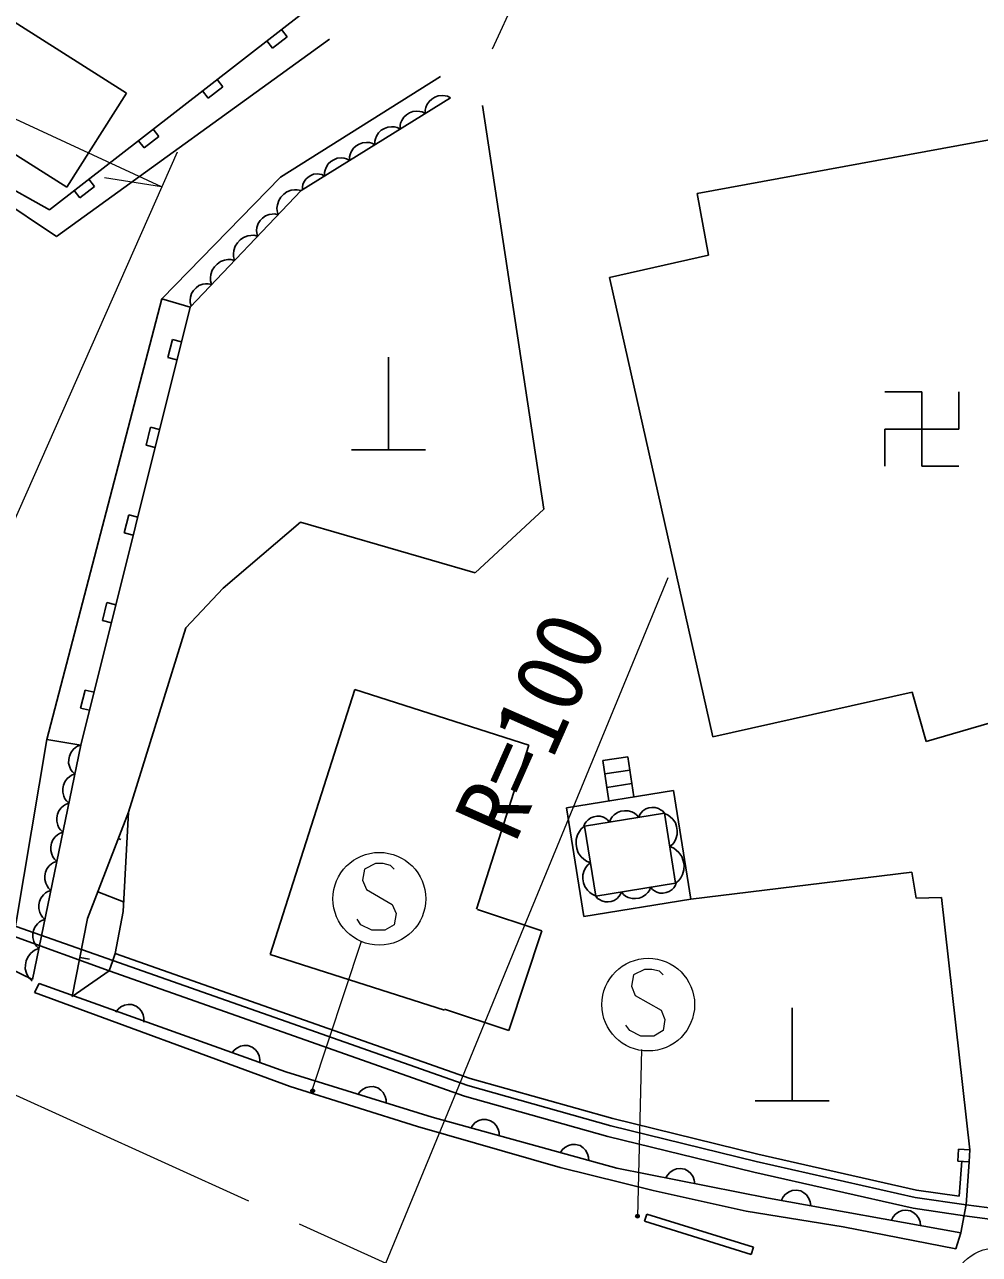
# Model space of a CAD drawing. Units: millimetres, scale not verified. Extents: x 40000 to 680000, y 20000 to 380000.
# Drawn here: x 415829 to 441578, y 286290 to 319450 of the extents above; entities that cross this region are included whole.
import ezdxf
from ezdxf.enums import TextEntityAlignment as Align

# ---------------------------------------------------------------- set-up
doc = ezdxf.new("R2010")
doc.units = ezdxf.units.MM
doc.header["$LTSCALE"] = 1000
doc.linetypes.add('CHAIN', pattern=[18.5, 12, -1.5, 3.5, -1.5])
for name, color, linetype, lineweight in [('M-BGD', 7, 'Continuous', 25), ('M-BGD-RSTR', 7, 'Continuous', 13), ('M-BMK', 2, 'CHAIN', 13), ('M-STR-HTXT', 7, 'Continuous', 13), ('M-STR-STRC', 7, 'Continuous', 25)]:
    doc.layers.add(name, color=color, linetype=linetype, lineweight=lineweight)
doc.styles.add('ＭＳ ゴシック', font='')
doc.styles.get('ＭＳ ゴシック').set_extended_font_data('MS Gothic')

msp = doc.modelspace()

# ---------------------------------------------------------------- linework, layer by layer
at = {"layer": 'M-BGD'}
for p, q in [((418578, 317598), (410404, 322786)), ((408795, 320252), (416970, 315064)), ((416502, 314457), (423422, 319834)), ((424054, 319055), (416685, 313738)), ((422360, 319009), (422513, 318811)), ((422513, 318811), (422908, 319118)), ((422908, 319118), (422754, 319315)), ((422729, 315336), (427049, 318048)), ((420783, 317467), (421178, 317774)), ((421178, 317774), (421024, 317971)), ((411302, 317350), (416502, 314457)), ((416685, 313738), (411302, 317350)), ((416970, 315064), (418578, 317598)), ((420629, 317664), (420783, 317467)), ((427316, 317475), (423285, 314975)), ((426736, 317379), (426679, 317287)), ((426809, 317443), (426736, 317379)), ((426890, 317493), (426809, 317443)), ((426980, 317530), (426890, 317493)), ((427087, 317540), (426980, 317530)), ((427167, 317533), (427087, 317540)), ((427233, 317518), (427167, 317533)), ((427316, 317475), (427233, 317518)), ((426129, 317021), (426056, 316957)), ((426210, 317072), (426129, 317021)), ((426301, 317109), (426210, 317072)), ((426407, 317118), (426301, 317109)), ((426487, 317111), (426407, 317118)), ((426553, 317096), (426487, 317111)), ((426636, 317053), (426553, 317096)), ((426650, 317213), (426635, 317147)), ((426635, 317147), (426636, 317053)), ((426679, 317287), (426650, 317213)), ((429836, 306385), (428178, 317267)), ((425621, 316687), (425531, 316650)), ((425728, 316697), (425621, 316687)), ((425807, 316690), (425728, 316697)), ((425873, 316674), (425807, 316690)), ((425970, 316791), (425955, 316725)), ((425955, 316725), (425956, 316632)), ((425999, 316865), (425970, 316791)), ((426056, 316957), (425999, 316865)), ((443735, 316696), (433967, 314892)), ((419053, 316123), (419448, 316429)), ((419448, 316429), (419294, 316627)), ((425291, 316369), (425275, 316303)), ((425320, 316444), (425291, 316369)), ((425376, 316535), (425320, 316444)), ((425449, 316599), (425376, 316535)), ((425531, 316650), (425449, 316599)), ((425956, 316632), (425873, 316674)), ((418899, 316320), (419053, 316123)), ((424640, 316022), (424611, 315948)), ((424696, 316114), (424640, 316022)), ((424769, 316178), (424696, 316114)), ((424851, 316228), (424769, 316178)), ((424941, 316265), (424851, 316228)), ((425048, 316275), (424941, 316265)), ((425127, 316268), (425048, 316275)), ((425193, 316253), (425127, 316268)), ((425276, 316210), (425193, 316253)), ((425275, 316303), (425276, 316210)), ((424016, 315692), (423960, 315600)), ((424089, 315756), (424016, 315692)), ((424171, 315807), (424089, 315756)), ((424261, 315844), (424171, 315807)), ((424368, 315853), (424261, 315844)), ((424448, 315846), (424368, 315853)), ((424514, 315831), (424448, 315846)), ((424597, 315788), (424514, 315831)), ((424611, 315948), (424595, 315882)), ((424595, 315882), (424597, 315788)), ((423544, 315383), (423473, 315338)), ((423623, 315415), (423544, 315383)), ((423717, 315424), (423623, 315415)), ((423786, 315417), (423717, 315424)), ((423844, 315404), (423786, 315417)), ((423917, 315367), (423844, 315404)), ((423931, 315526), (423915, 315460)), ((423915, 315460), (423917, 315367)), ((423960, 315600), (423931, 315526)), ((417323, 314778), (417718, 315085)), ((417718, 315085), (417564, 315283)), ((419527, 312059), (422729, 315336)), ((423334, 315137), (423321, 315079)), ((423321, 315079), (423322, 314998)), ((423360, 315202), (423334, 315137)), ((423409, 315282), (423360, 315202)), ((423473, 315338), (423409, 315282)), ((417169, 314976), (417323, 314778)), ((423285, 314975), (420291, 311834)), ((422681, 314706), (422645, 314591)), ((422742, 314797), (422681, 314706)), ((422817, 314875), (422742, 314797)), ((422904, 314940), (422817, 314875)), ((423018, 314981), (422904, 314940)), ((423107, 314996), (423018, 314981)), ((423183, 314998), (423107, 314996)), ((423285, 314975), (423183, 314998)), ((433967, 314892), (434273, 313231)), ((422645, 314591), (422635, 314501)), ((422635, 314501), (422637, 314425)), ((422637, 314425), (422664, 314324)), ((422127, 314084), (422095, 313982)), ((422182, 314165), (422127, 314084)), ((422248, 314234), (422182, 314165)), ((422326, 314293), (422248, 314234)), ((422427, 314329), (422326, 314293)), ((422506, 314342), (422427, 314329)), ((422573, 314344), (422506, 314342)), ((422664, 314324), (422573, 314344)), ((421731, 313710), (421644, 313644)), ((421845, 313751), (421731, 313710)), ((421934, 313766), (421845, 313751)), ((422010, 313768), (421934, 313766)), ((422112, 313745), (422010, 313768)), ((422095, 313982), (422086, 313902)), ((422086, 313902), (422088, 313834)), ((422088, 313834), (422112, 313745)), ((421508, 313475), (421472, 313360)), ((421569, 313566), (421508, 313475)), ((421644, 313644), (421569, 313566)), ((421110, 313059), (421023, 312993)), ((421224, 313099), (421110, 313059)), ((421313, 313114), (421224, 313099)), ((421389, 313116), (421313, 313114)), ((421491, 313093), (421389, 313116)), ((421472, 313360), (421462, 313271)), ((421462, 313271), (421464, 313194)), ((421464, 313194), (421491, 313093)), ((434273, 313231), (431606, 312632)), ((420851, 312709), (420841, 312619)), ((420887, 312824), (420851, 312709)), ((420948, 312915), (420887, 312824)), ((421023, 312993), (420948, 312915)), ((420532, 312411), (420454, 312352)), ((420633, 312447), (420532, 312411)), ((420712, 312461), (420633, 312447)), ((420779, 312462), (420712, 312461)), ((420871, 312442), (420779, 312462)), ((420841, 312619), (420843, 312543)), ((420843, 312543), (420871, 312442)), ((431606, 312632), (434389, 300241)), ((416425, 300172), (419527, 312059)), ((420291, 311834), (419527, 312059)), ((420302, 312100), (420292, 312020)), ((420333, 312202), (420302, 312100)), ((420388, 312283), (420333, 312202)), ((420454, 312352), (420388, 312283)), ((420291, 311834), (417347, 300022)), ((420292, 312020), (420294, 311953)), ((420294, 311953), (420319, 311863)), ((419814, 310956), (419693, 310470)), ((420057, 310895), (419814, 310956)), ((419693, 310470), (419936, 310410)), ((425644, 310482), (425644, 307982)), ((439027, 309544), (440027, 309544)), ((440027, 309544), (440027, 307544)), ((441027, 308544), (441027, 309544)), ((419225, 308593), (419105, 308108)), ((419468, 308533), (419225, 308593)), ((439027, 307544), (439027, 308544)), ((439027, 308544), (441027, 308544)), ((419105, 308108), (419347, 308048)), ((424644, 307982), (426644, 307982)), ((440027, 307544), (441027, 307544)), ((418637, 306231), (418516, 305746)), ((418879, 306171), (418637, 306231)), ((427976, 304663), (429836, 306385)), ((418516, 305746), (418758, 305685)), ((421181, 304258), (423267, 306035)), ((423267, 306035), (427976, 304663)), ((420174, 303186), (421181, 304258)), ((418048, 303869), (417927, 303384)), ((418290, 303808), (418048, 303869)), ((417927, 303384), (418169, 303323)), ((418628, 298218), (420174, 303186)), ((417459, 301507), (417338, 301021)), ((417701, 301446), (417459, 301507)), ((424732, 301518), (422453, 294376)), ((429429, 300019), (424732, 301518)), ((434389, 300241), (439761, 301447)), ((439761, 301447), (440145, 300123)), ((440145, 300123), (444062, 301258)), ((417338, 301021), (417581, 300961)), ((415399, 294020), (416425, 300172)), ((417347, 300022), (416425, 300172)), ((417347, 300022), (416045, 293702)), ((417076, 299817), (417041, 299726)), ((417142, 299901), (417076, 299817)), ((417202, 299954), (417142, 299901)), ((417259, 299992), (417202, 299954)), ((417347, 300022), (417259, 299992)), ((428019, 295600), (429429, 300019)), ((417021, 299632), (417017, 299535)), ((417017, 299535), (417045, 299431)), ((417041, 299726), (417021, 299632)), ((431426, 299605), (432095, 299705)), ((431588, 298520), (431426, 299605)), ((432256, 298628), (432095, 299705)), ((416981, 299118), (416914, 299033)), ((417040, 299171), (416981, 299118)), ((417097, 299208), (417040, 299171)), ((417045, 299431), (417079, 299359)), ((417079, 299359), (417117, 299302)), ((417185, 299239), (417097, 299208)), ((417117, 299302), (417185, 299239)), ((431480, 299244), (432149, 299346)), ((416860, 298848), (416856, 298751)), ((416879, 298943), (416860, 298848)), ((416914, 299033), (416879, 298943)), ((430440, 298335), (433327, 298800)), ((431534, 298882), (432203, 298987)), ((433327, 298800), (433800, 295864)), ((416856, 298751), (416884, 298648)), ((416884, 298648), (416918, 298575)), ((416918, 298575), (416955, 298518)), ((417024, 298455), (416936, 298424)), ((416955, 298518), (417024, 298455)), ((416718, 298159), (416698, 298065)), ((416753, 298250), (416718, 298159)), ((416819, 298334), (416753, 298250)), ((416879, 298387), (416819, 298334)), ((416936, 298424), (416879, 298387)), ((417525, 295351), (418628, 298218)), ((418628, 298218), (418484, 295537)), ((430913, 295399), (430440, 298335)), ((430928, 297837), (433083, 298184)), ((431732, 298145), (431676, 298087)), ((431819, 298208), (431732, 298145)), ((431911, 298239), (431819, 298208)), ((432006, 298254), (431911, 298239)), ((432103, 298253), (432006, 298254)), ((432206, 298221), (432103, 298253)), ((432276, 298184), (432206, 298221)), ((432331, 298144), (432276, 298184)), ((432391, 298073), (432331, 298144)), ((432422, 298148), (432391, 298073)), ((432457, 298197), (432422, 298148)), ((432505, 298247), (432457, 298197)), ((432582, 298302), (432505, 298247)), ((432662, 298329), (432582, 298302)), ((432745, 298342), (432662, 298329)), ((432830, 298342), (432745, 298342)), ((432920, 298314), (432830, 298342)), ((432982, 298281), (432920, 298314)), ((433030, 298246), (432982, 298281)), ((433083, 298184), (433030, 298246)), ((433083, 298184), (433386, 296299)), ((433181, 298136), (433084, 298175)), ((433243, 298091), (433181, 298136)), ((416698, 298065), (416695, 297968)), ((416695, 297968), (416722, 297864)), ((416722, 297864), (416756, 297792)), ((416756, 297792), (416794, 297735)), ((430928, 297837), (430839, 297762)), ((430941, 297910), (430910, 297835)), ((431231, 295952), (430928, 297837)), ((430976, 297958), (430941, 297910)), ((431024, 298009), (430976, 297958)), ((431101, 298064), (431024, 298009)), ((431181, 298091), (431101, 298064)), ((431264, 298104), (431181, 298091)), ((431349, 298104), (431264, 298104)), ((431439, 298076), (431349, 298104)), ((431501, 298043), (431439, 298076)), ((431549, 298008), (431501, 298043)), ((431602, 297946), (431549, 298008)), ((431636, 298032), (431602, 297946)), ((431676, 298087), (431636, 298032)), ((433308, 298028), (433243, 298091)), ((433379, 297930), (433308, 298028)), ((433413, 297827), (433379, 297930)), ((433431, 297720), (433413, 297827)), ((416591, 297466), (416556, 297375)), ((416658, 297551), (416591, 297466)), ((416718, 297604), (416658, 297551)), ((416774, 297641), (416718, 297604)), ((416862, 297672), (416774, 297641)), ((416794, 297735), (416862, 297672)), ((418352, 297501), (418422, 297474)), ((430702, 297477), (430701, 297355)), ((430742, 297605), (430702, 297477)), ((430789, 297693), (430742, 297605)), ((430839, 297762), (430789, 297693)), ((433352, 297416), (433394, 297495)), ((433394, 297495), (433430, 297610)), ((433430, 297610), (433431, 297720)), ((416537, 297281), (416533, 297184)), ((416533, 297184), (416561, 297080)), ((416556, 297375), (416537, 297281)), ((430701, 297355), (430720, 297237)), ((430720, 297237), (430759, 297122)), ((430759, 297122), (430838, 297013)), ((433227, 297286), (433307, 297354)), ((433335, 297243), (433227, 297286)), ((433307, 297354), (433352, 297416)), ((433404, 297193), (433335, 297243)), ((433476, 297124), (433404, 297193)), ((433554, 297015), (433476, 297124)), ((416556, 296820), (416496, 296767)), ((416613, 296857), (416556, 296820)), ((416561, 297080), (416595, 297008)), ((416595, 297008), (416632, 296951)), ((416701, 296888), (416613, 296857)), ((416632, 296951), (416701, 296888)), ((430838, 297013), (430909, 296943)), ((430909, 296943), (430978, 296893)), ((431006, 296782), (430961, 296721)), ((430978, 296893), (431087, 296850)), ((431087, 296850), (431006, 296782)), ((433593, 296899), (433554, 297015)), ((433612, 296781), (433593, 296899)), ((433611, 296659), (433612, 296781)), ((416376, 296498), (416372, 296401)), ((416395, 296592), (416376, 296498)), ((416430, 296683), (416395, 296592)), ((416496, 296767), (416430, 296683)), ((430920, 296641), (430883, 296526)), ((430883, 296526), (430883, 296416)), ((430961, 296721), (430920, 296641)), ((433525, 296443), (433571, 296531)), ((433571, 296531), (433611, 296659)), ((433800, 295864), (439759, 296595)), ((439759, 296595), (439869, 295893)), ((416372, 296401), (416400, 296297)), ((416400, 296297), (416434, 296225)), ((416434, 296225), (416471, 296168)), ((416471, 296168), (416540, 296105)), ((430883, 296416), (430900, 296310)), ((430900, 296310), (430935, 296206)), ((430935, 296206), (431005, 296108)), ((433386, 296299), (431231, 295952)), ((432677, 296104), (432712, 296190)), ((432712, 296190), (432764, 296128)), ((432764, 296128), (432813, 296093)), ((433213, 296072), (433289, 296127)), ((433289, 296127), (433338, 296178)), ((433338, 296178), (433373, 296226)), ((433373, 296226), (433403, 296302)), ((433386, 296299), (433475, 296374)), ((433475, 296374), (433525, 296443)), ((416234, 295808), (416214, 295714)), ((416269, 295899), (416234, 295808)), ((416335, 295983), (416269, 295899)), ((416395, 296036), (416335, 295983)), ((416452, 296074), (416395, 296036)), ((416540, 296105), (416452, 296074)), ((417801, 296068), (418498, 295800)), ((433800, 295864), (430913, 295399)), ((431005, 296108), (431070, 296045)), ((431070, 296045), (431132, 296000)), ((431132, 296000), (431229, 295961)), ((431231, 295952), (431283, 295890)), ((431283, 295890), (431332, 295855)), ((431332, 295855), (431394, 295822)), ((431394, 295822), (431483, 295794)), ((431483, 295794), (431568, 295794)), ((431568, 295794), (431651, 295807)), ((431651, 295807), (431732, 295834)), ((431732, 295834), (431808, 295889)), ((431808, 295889), (431857, 295940)), ((431857, 295940), (431892, 295988)), ((431892, 295988), (431922, 296063)), ((431922, 296063), (431982, 295992)), ((431982, 295992), (432037, 295952)), ((432037, 295952), (432108, 295915)), ((432108, 295915), (432210, 295883)), ((432210, 295883), (432308, 295882)), ((432308, 295882), (432402, 295898)), ((432402, 295898), (432495, 295929)), ((432495, 295929), (432582, 295991)), ((432582, 295991), (432637, 296049)), ((432637, 296049), (432677, 296104)), ((432813, 296093), (432875, 296061)), ((432875, 296061), (432964, 296032)), ((432964, 296032), (433049, 296032)), ((433049, 296032), (433132, 296045)), ((433132, 296045), (433213, 296072)), ((439869, 295893), (440559, 295912)), ((440559, 295912), (441322, 289111)), ((416214, 295714), (416211, 295617)), ((416211, 295617), (416238, 295513)), ((416238, 295513), (416272, 295441)), ((418484, 295537), (418275, 294406)), ((429782, 295017), (428042, 295592)), ((418209, 294217), (415603, 295129)), ((416174, 295200), (416107, 295116)), ((416234, 295253), (416174, 295200)), ((416290, 295290), (416234, 295253)), ((416272, 295441), (416310, 295384)), ((416378, 295321), (416290, 295290)), ((416310, 295384), (416378, 295321)), ((417114, 293243), (417525, 295351)), ((418109, 293934), (415532, 294871)), ((416053, 294931), (416049, 294833)), ((416049, 294833), (416077, 294730)), ((416072, 295025), (416053, 294931)), ((416107, 295116), (416072, 295025)), ((428892, 292323), (429782, 295017)), ((416054, 294461), (415987, 294401)), ((416118, 294503), (416054, 294461)), ((416077, 294730), (416111, 294657)), ((416111, 294657), (416148, 294601)), ((416217, 294538), (416118, 294503)), ((416148, 294601), (416217, 294538)), ((415873, 294204), (415851, 294098)), ((415912, 294306), (415873, 294204)), ((415987, 294401), (415912, 294306)), ((417320, 294297), (417577, 294247)), ((418209, 294217), (418109, 293934)), ((418275, 294406), (418209, 294217)), ((422726, 292623), (418209, 294217)), ((427841, 291037), (418275, 294406)), ((422453, 294376), (427149, 292877)), ((416045, 293702), (415399, 294020)), ((415851, 294098), (415847, 293989)), ((415847, 293989), (415878, 293872)), ((415878, 293872), (415916, 293791)), ((417114, 293243), (418109, 293934)), ((422626, 292341), (418109, 293934)), ((415916, 293791), (415958, 293727)), ((415958, 293727), (416035, 293656)), ((416100, 293356), (416224, 293598)), ((416224, 293598), (422875, 291217)), ((422993, 290821), (416100, 293356)), ((418353, 292903), (418291, 292823)), ((418425, 292962), (418353, 292903)), ((418527, 293011), (418425, 292962)), ((418619, 293030), (418527, 293011)), ((418720, 293028), (418619, 293030)), ((418840, 292985), (418720, 293028)), ((418920, 292923), (418840, 292985)), ((418980, 292851), (418920, 292923)), ((419028, 292749), (418980, 292851)), ((427152, 292898), (428892, 292323)), ((436528, 292935), (436528, 290435)), ((419047, 292657), (419028, 292749)), ((419045, 292556), (419047, 292657)), ((427781, 290847), (422726, 292623)), ((427690, 290561), (422626, 292341)), ((421551, 291854), (421479, 291795)), ((421653, 291903), (421551, 291854)), ((421745, 291921), (421653, 291903)), ((421846, 291919), (421745, 291921)), ((421966, 291877), (421846, 291919)), ((422046, 291814), (421966, 291877)), ((422106, 291742), (422046, 291814)), ((421479, 291795), (421417, 291715)), ((422154, 291640), (422106, 291742)), ((422173, 291549), (422154, 291640)), ((422171, 291448), (422173, 291549)), ((422875, 291217), (426823, 289990)), ((426427, 289737), (422993, 290821)), ((425132, 290812), (425042, 290789)), ((425233, 290815), (425132, 290812)), ((425356, 290779), (425233, 290815)), ((431637, 289758), (427781, 290847)), ((431637, 289758), (427781, 290847)), ((431688, 289951), (427841, 291037)), ((424873, 290673), (424815, 290590)), ((424942, 290736), (424873, 290673)), ((425042, 290789), (424942, 290736)), ((425439, 290720), (425356, 290779)), ((425501, 290651), (425439, 290720)), ((425555, 290552), (425501, 290651)), ((425578, 290461), (425555, 290552)), ((431561, 289468), (427690, 290561)), ((425581, 290360), (425578, 290461)), ((435528, 290435), (437528, 290435)), ((426823, 289990), (431803, 288616)), ((427984, 289843), (427917, 289779)), ((428083, 289898), (427984, 289843)), ((428173, 289923), (428083, 289898)), ((428274, 289928), (428173, 289923)), ((428397, 289894), (428274, 289928)), ((428481, 289837), (428397, 289894)), ((428545, 289770), (428481, 289837)), ((435607, 288992), (431688, 289951)), ((430274, 288635), (426427, 289737)), ((427917, 289779), (427860, 289695)), ((428601, 289671), (428545, 289770)), ((428626, 289581), (428601, 289671)), ((428631, 289480), (428626, 289581)), ((435561, 288797), (431637, 289758)), ((435561, 288797), (431637, 289758)), ((430397, 289171), (430329, 289107)), ((430495, 289227), (430397, 289171)), ((430585, 289252), (430495, 289227)), ((430686, 289257), (430585, 289252)), ((430809, 289223), (430686, 289257)), ((430893, 289166), (430809, 289223)), ((430957, 289098), (430893, 289166)), ((435492, 288505), (431561, 289468)), ((430329, 289107), (430272, 289023)), ((431013, 289000), (430957, 289098)), ((431038, 288910), (431013, 289000)), ((431043, 288809), (431038, 288910)), ((439886, 288025), (435607, 288992)), ((440992, 288808), (441010, 289129)), ((441010, 289129), (441322, 289111)), ((441322, 289111), (441304, 288790)), ((432779, 288017), (430274, 288635)), ((431803, 288616), (435894, 287803)), ((433228, 288500), (433165, 288430)), ((433321, 288563), (433228, 288500)), ((433409, 288595), (433321, 288563)), ((433509, 288609), (433409, 288595)), ((433635, 288585), (433509, 288609)), ((433723, 288536), (433635, 288585)), ((433793, 288473), (433723, 288536)), ((439795, 287533), (435492, 288505)), ((439850, 287828), (435561, 288797)), ((439850, 287828), (435561, 288797)), ((441304, 288790), (440992, 288808)), ((441104, 288804), (441036, 287859)), ((441304, 288790), (441220, 287630)), ((433165, 288430), (433116, 288342)), ((433856, 288380), (433793, 288473)), ((433888, 288292), (433856, 288380)), ((433902, 288192), (433888, 288292)), ((435287, 287452), (432779, 288017)), ((436290, 287843), (436242, 287755)), ((436352, 287913), (436290, 287843)), ((436445, 287978), (436352, 287913)), ((436532, 288011), (436445, 287978)), ((436633, 288025), (436532, 288011)), ((436758, 288002), (436633, 288025)), ((436847, 287953), (436758, 288002)), ((436917, 287892), (436847, 287953)), ((436982, 287798), (436917, 287892)), ((441220, 287630), (439850, 287828)), ((441220, 287630), (439850, 287828)), ((441036, 287859), (439886, 288025)), ((435894, 287803), (441078, 286871)), ((437014, 287711), (436982, 287798)), ((437029, 287611), (437014, 287711)), ((441177, 287333), (439795, 287533)), ((441078, 286871), (441222, 287640)), ((446479, 286923), (441220, 287630)), ((437907, 287035), (435287, 287452)), ((439252, 287302), (439204, 287214)), ((439314, 287372), (439252, 287302)), ((439407, 287437), (439314, 287372)), ((439494, 287470), (439407, 287437)), ((439595, 287484), (439494, 287470)), ((439720, 287461), (439595, 287484)), ((439809, 287412), (439720, 287461)), ((439879, 287350), (439809, 287412)), ((439943, 287257), (439879, 287350)), ((439976, 287170), (439943, 287257)), ((439991, 287070), (439976, 287170)), ((441177, 287333), (446469, 286623)), ((440945, 286441), (437907, 287035)), ((441078, 286871), (440945, 286441))]:
    msp.add_line(p, q, dxfattribs=at)
at = {"layer": 'M-BGD-RSTR'}
for p, q in [((425295, 296829), (424995, 296679)), ((425495, 296829), (425295, 296829)), ((425695, 296779), (425495, 296829)), ((424995, 296679), (424945, 296379)), ((425795, 296679), (425695, 296779)), ((424945, 296379), (425045, 296129)), ((425045, 296129), (425745, 295729)), ((425745, 295729), (425845, 295479)), ((425845, 295479), (425795, 295179)), ((424895, 295179), (424795, 295329)), ((425195, 295029), (424895, 295179)), ((425795, 295179), (425545, 295029)), ((425545, 295029), (425195, 295029)), ((423575, 290688), (424915, 294736)), ((432247, 293825), (432197, 293525)), ((432547, 293975), (432247, 293825)), ((432747, 293975), (432547, 293975)), ((432947, 293925), (432747, 293975)), ((433047, 293825), (432947, 293925)), ((432197, 293525), (432297, 293275)), ((432297, 293275), (432997, 292875)), ((432997, 292875), (433097, 292625)), ((432147, 292325), (432047, 292475)), ((433097, 292625), (433047, 292325)), ((432447, 292175), (432147, 292325)), ((432797, 292175), (432447, 292175)), ((433047, 292325), (432797, 292175)), ((432365, 287308), (432470, 291815))]:
    msp.add_line(p, q, dxfattribs=at)
for centre, radius in [((425395, 295879), 1250), ((432647, 293025), 1250), ((423598, 290702), 50), ((423598, 290702), 30), ((423598, 290702), 10), ((432356, 287319), 50), ((432356, 287319), 30), ((432356, 287319), 10), ((442053, 285218), 1250)]:
    msp.add_circle(centre, radius, dxfattribs=at)
at = {"layer": 'M-BMK'}
msp.add_line((377251, 307998), (425568, 286053), dxfattribs=at)
at = {"layer": 'M-STR-HTXT'}
for p, q in [((428448, 318796), (436817, 337130)), ((419524, 315071), (412063, 318522)), ((419940, 316012), (412310, 298754)), ((419524, 315071), (417986, 315320)), ((429377, 295300), (433185, 304545)), ((427472, 290677), (429377, 295300)), ((425568, 286053), (427472, 290677))]:
    msp.add_line(p, q, dxfattribs=at)
at = {"layer": 'M-STR-STRC'}
for p, q in [((432547, 287185), (432606, 287376)), ((435424, 286291), (432547, 287185)), ((435484, 286482), (432606, 287376)), ((435424, 286291), (435484, 286482))]:
    msp.add_line(p, q, dxfattribs=at)

# ---------------------------------------------------------------- texts
at = {"layer": 'M-STR-HTXT', "style": 'ＭＳ ゴシック'}
msp.add_text('R=100', height=1833, rotation=66.1, dxfattribs=at).set_placement((429556, 297114), align=Align.BOTTOM_LEFT)

doc.saveas('drawing.dxf')
